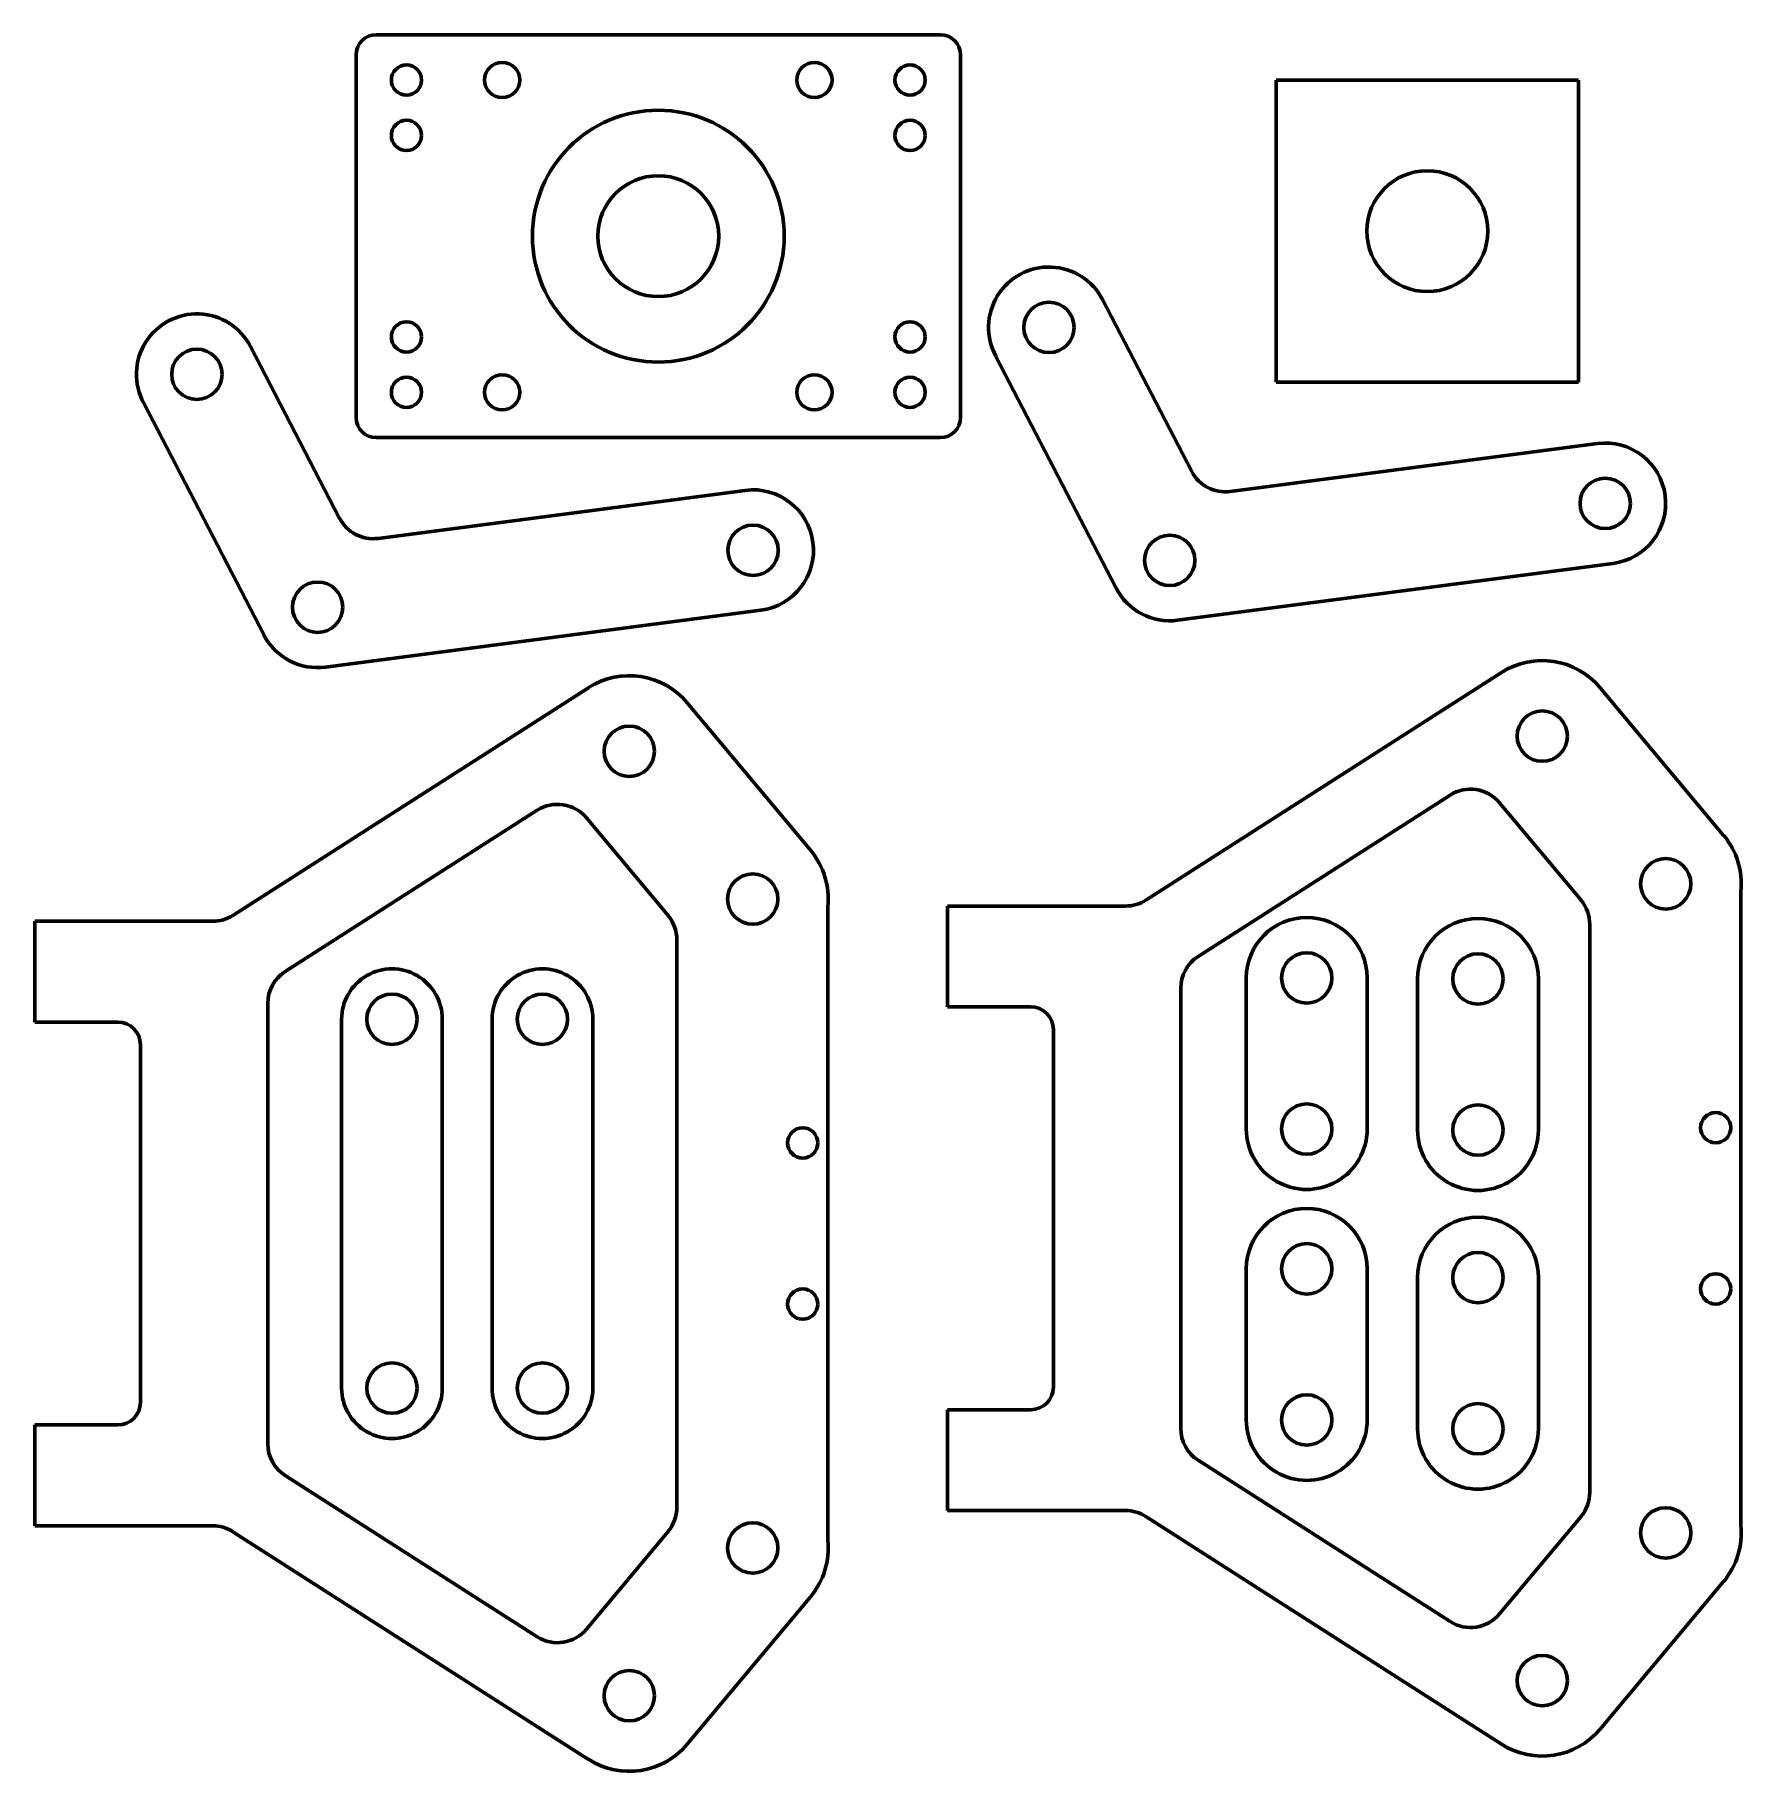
# Model space of a CAD drawing. Header units: millimetres. Extents: x 3 to 172, y 6 to 178.
import ezdxf

# ---------------------------------------------------------------- set-up
doc = ezdxf.new("R2010")
doc.units = ezdxf.units.MM
doc.linetypes.add('K5LT_BASIC', pattern=[0])

msp = doc.modelspace()

# ---------------------------------------------------------------- linework, layer by layer
at = {"color": 150, "linetype": 'K5LT_BASIC', "lineweight": 60, "true_color": 0x0080ff}
for p, q in [((92.56, 178.31), (36.56, 178.31)), ((34.56, 176.31), (34.56, 140.31)), ((94.56, 140.31), (94.56, 176.31)), ((125.91, 173.81), (125.91, 143.81)), ((155.91, 173.81), (125.91, 173.81)), ((155.91, 143.81), (155.91, 173.81)), ((117.52, 134.95), (108.67, 152.01)), ((32.92, 130.3), (24.08, 147.36)), ((98.07, 146.38), (110.01, 123.36)), ((125.91, 143.81), (155.91, 143.81)), ((13.48, 141.73), (25.42, 118.71)), ((36.56, 138.31), (92.56, 138.31)), ((157.79, 137.73), (121.34, 132.96)), ((73.19, 133.08), (36.74, 128.31)), ((116.12, 120.18), (159.34, 125.83)), ((31.52, 115.53), (74.75, 121.18)), ((148.27, 115), (112.97, 92.4)), ((57.64, 113.49), (22.33, 90.89)), ((170.33, 98.83), (158.07, 113.49)), ((79.69, 97.32), (67.43, 111.99)), ((143.17, 102.83), (118.16, 86.82)), ((156.17, 92.39), (148.07, 102.07)), ((52.53, 101.32), (27.52, 85.31)), ((65.53, 90.88), (57.43, 100.57)), ((172.04, 30.34), (172.04, 93.27)), ((81.4, 28.84), (81.4, 91.76)), ((110.94, 91.81), (93.29, 91.81)), ((93.29, 91.81), (93.29, 81.81)), ((20.31, 90.3), (2.65, 90.3)), ((2.65, 90.3), (2.65, 80.3)), ((157.04, 33.63), (157.04, 89.98)), ((66.4, 32.13), (66.4, 88.47)), ((122.94, 84.68), (122.94, 69.68)), ((134.94, 69.68), (134.94, 84.68)), ((139.94, 84.58), (139.94, 69.58)), ((151.94, 69.58), (151.94, 84.58)), ((116.43, 83.66), (116.43, 39.95)), ((25.79, 82.15), (25.79, 38.45)), ((93.29, 81.81), (101.54, 81.81)), ((2.65, 80.3), (10.9, 80.3)), ((33.12, 80.58), (33.12, 43.96)), ((43.12, 43.96), (43.12, 80.58)), ((48.06, 80.58), (48.06, 43.96)), ((58.06, 43.96), (58.06, 80.58)), ((103.79, 79.56), (103.79, 44.06)), ((13.15, 78.05), (13.15, 42.55)), ((122.94, 55.8), (122.94, 40.8)), ((134.94, 40.8), (134.94, 55.8)), ((139.94, 54.93), (139.94, 39.93)), ((151.94, 39.93), (151.94, 54.93)), ((101.54, 41.81), (93.29, 41.81)), ((93.29, 41.81), (93.29, 31.81)), ((10.9, 40.3), (2.65, 40.3)), ((2.65, 40.3), (2.65, 30.3)), ((118.16, 36.8), (143.17, 20.79)), ((27.52, 35.29), (52.53, 19.28)), ((93.29, 31.81), (110.94, 31.81)), ((112.97, 31.21), (148.27, 8.61)), ((148.07, 21.54), (156.17, 31.23)), ((2.65, 30.3), (20.31, 30.3)), ((22.33, 29.71), (57.64, 7.11)), ((57.43, 20.03), (65.53, 29.72)), ((158.07, 10.12), (170.33, 24.78)), ((67.43, 8.61), (79.69, 23.28))]:
    msp.add_line(p, q, dxfattribs=at)
for centre, radius in [((39.56, 173.81), 1.5), ((49.06, 173.81), 1.75), ((80.06, 173.81), 1.75), ((89.56, 173.81), 1.5), ((64.56, 158.31), 12.5), ((39.56, 168.31), 1.5), ((89.56, 168.31), 1.5), ((64.56, 158.31), 6), ((140.91, 158.81), 6), ((103.35, 149.25), 2.5), ((39.56, 148.31), 1.5), ((89.56, 148.31), 1.5), ((18.75, 144.6), 2.5), ((39.56, 142.81), 1.5), ((49.06, 142.81), 1.75), ((80.06, 142.81), 1.75), ((89.56, 142.81), 1.5), ((158.57, 131.78), 2.5), ((73.97, 127.13), 2.5), ((115.34, 126.13), 2.5), ((30.74, 121.48), 2.5), ((152.32, 108.68), 2.5), ((61.68, 107.18), 2.5), ((73.94, 92.51), 2.5), ((164.58, 94.02), 2.5), ((128.94, 84.68), 2.5), ((145.94, 84.58), 2.5), ((38.12, 80.58), 2.5), ((53.06, 80.58), 2.5), ((128.94, 69.68), 2.5), ((145.94, 69.58), 2.5), ((169.54, 69.81), 1.5), ((78.9, 68.3), 1.5), ((128.94, 55.8), 2.5), ((145.94, 54.93), 2.5), ((169.54, 53.81), 1.5), ((78.9, 52.3), 1.5), ((38.12, 43.96), 2.5), ((53.06, 43.96), 2.5), ((128.94, 40.8), 2.5), ((145.94, 39.93), 2.5), ((164.58, 29.59), 2.5), ((73.94, 28.09), 2.5), ((152.32, 14.93), 2.5), ((61.68, 13.43), 2.5)]:
    msp.add_circle(centre, radius, dxfattribs=at)
for centre, radius, start, end in [((36.56, 176.31), 2, 90, 180), ((92.56, 176.31), 2, 0, 90), ((103.35, 149.25), 6, 27.4215, 208.5105), ((18.75, 144.6), 6, 27.4215, 208.5105), ((36.56, 140.31), 2, 180, 270), ((92.56, 140.31), 2, 270, 0), ((158.57, 131.78), 6, 277.4468, 97.4468), ((120.85, 136.68), 3.75, 207.4215, 277.4468), ((73.97, 127.13), 6, 277.4468, 97.4468), ((36.25, 132.03), 3.75, 207.4215, 277.4468), ((115.34, 126.13), 6, 207.4191, 277.4468), ((30.74, 121.48), 6, 207.4191, 277.4468), ((152.32, 108.68), 7.5, 39.9063, 122.6232), ((61.68, 107.18), 7.5, 39.9063, 122.6232), ((54.55, 98.16), 3.75, 39.9063, 122.6232), ((145.19, 99.67), 3.75, 39.9063, 122.6232), ((164.58, 94.02), 7.5, 354.268, 39.9063), ((73.94, 92.51), 7.5, 354.268, 39.9063), ((110.94, 95.56), 3.75, 270, 302.6232), ((153.29, 89.98), 3.75, 0, 39.9063), ((20.31, 94.05), 3.75, 270, 302.6232), ((62.65, 88.47), 3.75, 0, 39.9063), ((128.94, 84.68), 6, 0, 180), ((145.94, 84.58), 6, 0, 180), ((120.18, 83.66), 3.75, 122.6232, 180), ((29.54, 82.15), 3.75, 122.6232, 180), ((38.12, 80.58), 5, 359.999, 179.9999), ((53.06, 80.58), 5, 359.999, 179.9999), ((101.54, 79.56), 2.25, 0, 90), ((10.9, 78.05), 2.25, 0, 90), ((128.94, 69.68), 6, 179.9996, 0.0004), ((145.94, 69.58), 6, 179.9996, 0.0004), ((128.94, 55.8), 6, 0, 180), ((145.94, 54.93), 6, 0, 180), ((38.12, 43.96), 5, 179.9999, 0.0007), ((53.06, 43.96), 5, 179.9999, 0.0007), ((101.54, 44.06), 2.25, 270, 0), ((10.9, 42.55), 2.25, 270, 0), ((120.18, 39.95), 3.75, 180, 237.3768), ((128.94, 40.8), 6, 179.9996, 0.0004), ((145.94, 39.93), 6, 179.9996, 0.0004), ((29.54, 38.45), 3.75, 180, 237.3768), ((153.29, 33.63), 3.75, 320.0937, 0), ((62.65, 32.13), 3.75, 320.0937, 0), ((110.94, 28.06), 3.75, 57.3768, 90), ((20.31, 26.55), 3.75, 57.3768, 90), ((164.58, 29.59), 7.5, 320.0937, 5.732), ((73.94, 28.09), 7.5, 320.0937, 5.732), ((145.19, 23.95), 3.75, 237.3768, 320.0937), ((54.55, 22.44), 3.75, 237.3768, 320.0937), ((152.32, 14.93), 7.5, 237.3768, 320.0937), ((61.68, 13.43), 7.5, 237.3768, 320.0937)]:
    msp.add_arc(centre, radius, start, end, dxfattribs=at)

doc.saveas('drawing.dxf')
